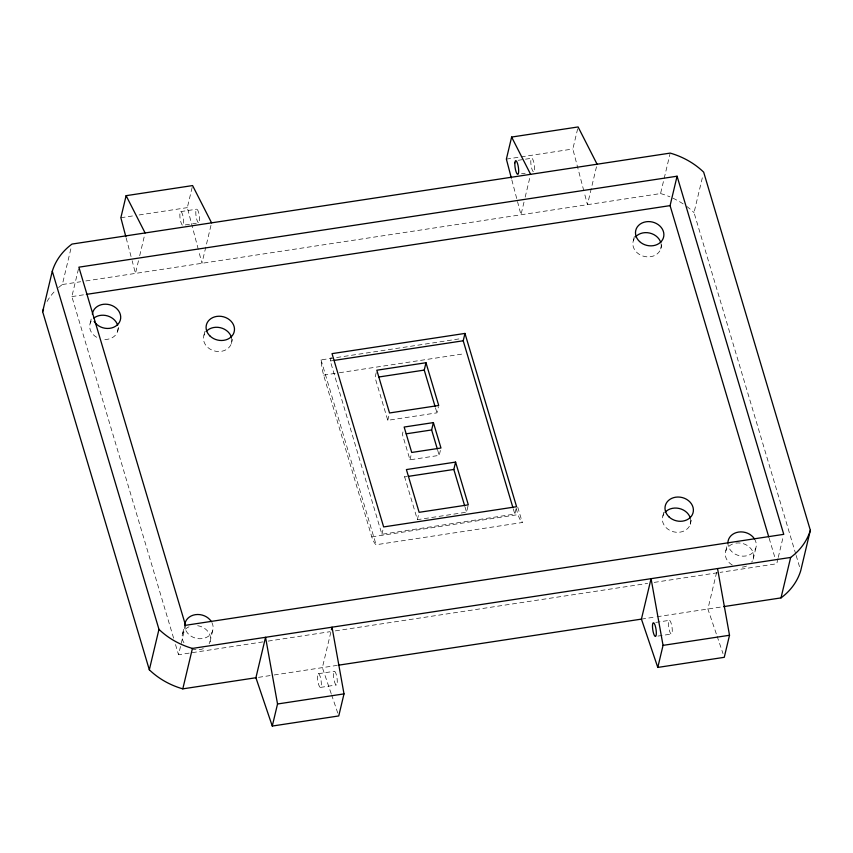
<?xml version="1.0" encoding="UTF-8"?>
<svg xmlns="http://www.w3.org/2000/svg" width="853" height="853" viewBox="0 0 853 853"><rect width="100%" height="100%" fill="white"/><g stroke="black" fill="none" stroke-linecap="round" stroke-linejoin="round"><path stroke-width="0.64" stroke-dasharray="4.26 3.2" d="M58.537 287.589A70.596 59.145 13.4 0 1 62.354 284.518L71.087 247.86M173.607 638.161L71.865 296.599L78.572 268.46M90.183 323.191L91.644 317.06M117.575 331.518L118.738 326.614M138.485 260.762L135.467 273.397L132.151 260.751M139.689 255.708L144.807 234.223M198.28 249.375L187.329 207.631L192.586 185.57M210.968 225.373L201.937 263.289L198.621 250.643M203.963 335.229L204.837 331.55M231.355 343.567L232.816 337.436M182.617 633.491L184.077 627.36M262.873 641.904L178.544 654.731L185.549 625.313M210.009 641.829L212.632 630.793M516.001 509.166L514.839 514.071L381.899 534.287L330.282 360.99L331.156 357.322M376.216 372.676L375.053 377.58L387.784 420.316L436.971 412.841L438.431 406.71M330.815 632.244L322.381 667.632L331.188 693.649M387.784 420.316L389.245 414.195M402.979 431.949L402.403 434.401L409.973 459.82L439.21 455.374L440.383 450.469M381.899 534.287L383.072 529.382M468.02 506.064L466.559 512.195L417.373 519.669L404.642 476.934L405.516 473.255M409.973 459.82L411.434 453.689M417.373 519.669L418.834 513.549M523.998 202.14L520.98 214.775L511.683 179.354M525.192 197.086L530.321 175.601M583.793 190.752L572.843 149.008L578.099 126.948M596.482 166.751L587.45 204.667L584.124 192.021M633.352 240.589L634.525 235.684M85.854 280.946L660.563 193.556L663.879 179.652M664.178 178.384L669.904 154.372M660.744 248.927L661.917 244.022M795.774 554.183L694.033 212.61L702.765 175.963M662.877 516.022L663.751 512.344M690.269 524.36L691.442 519.456M716.627 572.363L707.894 609.01L716.701 635.027M725.786 550.899L727.246 544.768M753.178 559.227L755.811 548.202M777.979 558.64L776.752 563.758L720.092 572.374M778.277 557.361L783.15 536.9M120.859 217.739L133.889 215.756M139.103 214.967L187.329 207.631M506.373 159.116L572.843 149.008M180.708 211.608L196.659 209.188M518.166 160.3L524.296 159.362M525.523 159.18L531.654 158.242M185.272 224.925L196.307 223.241M521.492 173.788L525.171 173.234M62.354 284.518L80.63 281.735M71.865 296.599L85.044 294.594M517.771 507.215L522.324 522.516L376.098 544.747A22.317 5.31 81.4 0 1 371.78 536.868L323.607 375.139A22.317 5.31 81.4 0 1 321.037 359.902L461.995 338.47M330.282 360.99L332.915 360.595M323.607 375.139L338.097 372.932M339.409 372.729L464.565 353.696M404.642 476.934L407.233 476.539M371.78 536.868L518.006 514.636A22.317 5.31 81.4 0 0 522.324 522.516M268.141 641.104L330.079 631.689M335.346 630.879L647.63 583.399M654.219 582.396L718.78 572.576M258.523 677.346L272.853 675.171M274.165 674.968L336.828 665.436M641.424 619.118L655.765 616.943M657.066 616.74L723.568 606.632M318.361 673.721L334.312 671.29M655.808 622.402L669.306 620.355M320.461 687.401L336.423 684.97M657.919 636.082L671.418 634.035M717.128 636.263L723.003 653.611M331.614 694.886L337.905 713.471M796.158 555.452L800.338 569.473M769.161 538.275L774.855 557.382M516.118 508.271L518.006 514.636M513.314 508.974L514.839 514.071M435.467 407.809L436.971 412.841M465.066 507.162L466.559 512.195M437.696 450.288L439.21 455.374M321.037 359.902L376.098 544.747M175.505 644.527L178.544 654.731M126.169 237.976L131.82 259.483M231.419 337.308A14.33 12.006 13.4 0 1 215.681 351.244A14.33 12.006 13.4 0 1 205.413 332.425M211.875 622.487A14.33 12.006 13.4 0 1 201.894 638.662A14.33 12.006 13.4 0 1 184.728 625.558M47.075 301.472A70.596 59.145 13.4 0 1 55.701 290.233M661.064 243.713A14.33 12.006 13.4 0 1 645.081 256.604A14.33 12.006 13.4 0 1 634.227 238.669M118.087 328.426A14.33 12.006 13.4 0 1 103.757 339.441M96.666 337.287A14.33 12.006 13.4 0 1 93.073 318.755M690.589 519.146A14.33 12.006 13.4 0 1 673.987 531.909A14.33 12.006 13.4 0 1 664.327 513.218M197.672 625.707A14.33 12.006 13.4 0 1 209.145 643.748M203.313 648.664A14.33 12.006 13.4 0 1 192.522 649.058M183.939 642.778A14.33 12.006 13.4 0 1 191.562 625.931M754.478 538.915A14.33 12.006 13.4 0 1 745.671 555.985A14.33 12.006 13.4 0 1 727.897 542.956M735.926 543.105A14.33 12.006 13.4 0 1 750.832 548.554A14.33 12.006 13.4 0 1 751.738 562.042M746.492 566.072A14.33 12.006 13.4 0 1 740.607 567.202M732.279 564.995A14.33 12.006 13.4 0 1 732.482 544.054M533.306 171.773A6.92 1.642 81.4 0 1 530.779 161.409A6.92 1.642 81.4 0 1 533.434 160.918A6.92 1.642 81.4 0 1 534.149 171.613M660.563 193.556A70.596 59.145 13.4 0 1 669.893 196.83M672.889 198.163A70.596 59.145 13.4 0 1 684.181 204.592M686.793 206.458A70.596 59.145 13.4 0 1 694.033 212.61M198.312 222.708A6.92 1.642 81.4 0 1 195.795 211.853A6.92 1.642 81.4 0 1 198.738 212.866A6.92 1.642 81.4 0 1 198.77 222.868M182.361 225.139A6.92 1.642 81.4 0 1 179.834 214.775A6.92 1.642 81.4 0 1 182.489 214.284A6.92 1.642 81.4 0 1 183.192 224.989M668.475 622.562A6.92 1.642 81.4 0 0 670.959 633.875A6.92 1.642 81.4 0 0 671.652 625.132A6.92 1.642 81.4 0 0 668.475 622.562M333.48 673.507A6.92 1.642 81.4 0 0 335.965 684.82A6.92 1.642 81.4 0 0 336.658 676.077A6.92 1.642 81.4 0 0 333.48 673.507M317.529 675.928A6.92 1.642 81.4 0 0 320.014 687.241A6.92 1.642 81.4 0 0 320.707 678.508A6.92 1.642 81.4 0 0 317.529 675.928"/><path stroke-width="1.28" d="M331.412 629.717L332.02 627.19L344.004 693.884L338.748 715.944L272.278 726.052L277.534 703.992L265.55 637.298L255.911 677.74L182.798 688.861A70.596 59.145 13.4 0 1 149.328 669.797L42.65 311.665L52.289 271.222A70.596 59.145 13.4 0 1 71.993 244.075L670.202 153.103A70.596 59.145 13.4 0 1 703.672 172.167L810.35 530.299L800.711 570.753A70.596 59.145 13.4 0 1 781.007 597.9L723.568 606.632M211.576 222.846L192.586 185.57L126.116 195.678L120.859 217.739L125.839 236.718M149.328 669.797L158.967 629.354L52.289 271.222M182.798 688.861L192.437 648.419L790.646 557.446A70.596 59.145 13.4 0 0 810.35 530.299M435.094 406.55L424.24 370.095L425.988 362.738L376.802 370.223L389.533 412.969L438.719 405.484L425.988 362.738M437.322 449.019L431.639 429.955L433.399 422.598L404.151 427.044L411.722 452.463L440.969 448.017L433.399 422.598M512.941 507.695L463.211 340.774L464.97 333.427L332.03 353.643L383.647 526.93L516.587 506.714L464.97 333.427M597.089 164.224L578.099 126.948L511.629 137.056L506.373 159.116L511.352 178.096M464.693 505.904L453.828 469.449L455.587 462.091L406.401 469.576L419.132 512.322L468.318 504.837L455.587 462.091M768.788 536.995L670.074 205.626L677.079 176.208L78.871 267.181L185.549 625.313L783.758 534.341L677.079 176.208M657.791 667.43L641.424 619.118L651.063 578.675L663.048 645.369L657.791 667.43L724.261 657.322L729.518 635.261L717.533 568.567M781.007 597.9L790.646 557.446M86.356 294.392L670.074 205.626M334.227 360.392L463.211 340.774M378.935 376.983L424.24 370.095M406.209 433.825L431.639 429.955M408.523 476.337L453.828 469.449M338.14 665.244L641.424 619.118M277.534 703.992L344.004 693.884M663.048 645.369L729.518 635.261M511.629 137.056L530.619 174.332M126.116 195.678L145.106 232.954M255.911 677.74L272.278 726.052M206.085 331.582A14.33 12.006 13.4 0 1 220.245 327.68A14.33 12.006 13.4 0 1 231.419 337.308M184.728 625.558A14.33 12.006 13.4 0 1 195.38 614.672A14.33 12.006 13.4 0 1 211.309 621.517M92.359 314.203A14.33 12.006 13.4 0 1 112.244 305.641A14.33 12.006 13.4 0 1 117.042 325.164A14.33 12.006 13.4 0 1 94.139 321.442M42.65 311.665A70.596 59.145 13.4 0 1 43.535 309.042M192.437 648.419A70.596 59.145 13.4 0 1 158.967 629.354M635.474 236.942A14.33 12.006 13.4 0 1 649.634 233.04A14.33 12.006 13.4 0 1 660.808 242.668M93.915 318.041A14.33 12.006 13.4 0 1 117.639 325.26M664.999 512.376A14.33 12.006 13.4 0 1 679.159 508.463A14.33 12.006 13.4 0 1 690.333 518.102M727.897 542.956A14.33 12.006 13.4 0 1 738.549 532.069A14.33 12.006 13.4 0 1 754.478 538.915M210.147 336.157A14.33 12.006 13.4 0 0 233.978 332.531A14.33 12.006 13.4 0 0 216.726 316.41A14.33 12.006 13.4 0 0 210.147 336.157M669.061 516.95A14.33 12.006 13.4 0 0 692.892 513.325A14.33 12.006 13.4 0 0 675.64 497.203A14.33 12.006 13.4 0 0 669.061 516.95M652.524 624.993A6.92 1.642 81.4 0 0 655.008 636.306A6.92 1.642 81.4 0 0 655.701 627.563A6.92 1.642 81.4 0 0 652.524 624.993M639.547 241.516A14.33 12.006 13.4 0 0 663.378 237.891A14.33 12.006 13.4 0 0 646.116 221.769A14.33 12.006 13.4 0 0 639.547 241.516M514.871 162.88A6.92 1.642 81.4 0 0 517.355 174.193A6.92 1.642 81.4 0 0 518.048 165.461A6.92 1.642 81.4 0 0 514.871 162.88"/></g></svg>
